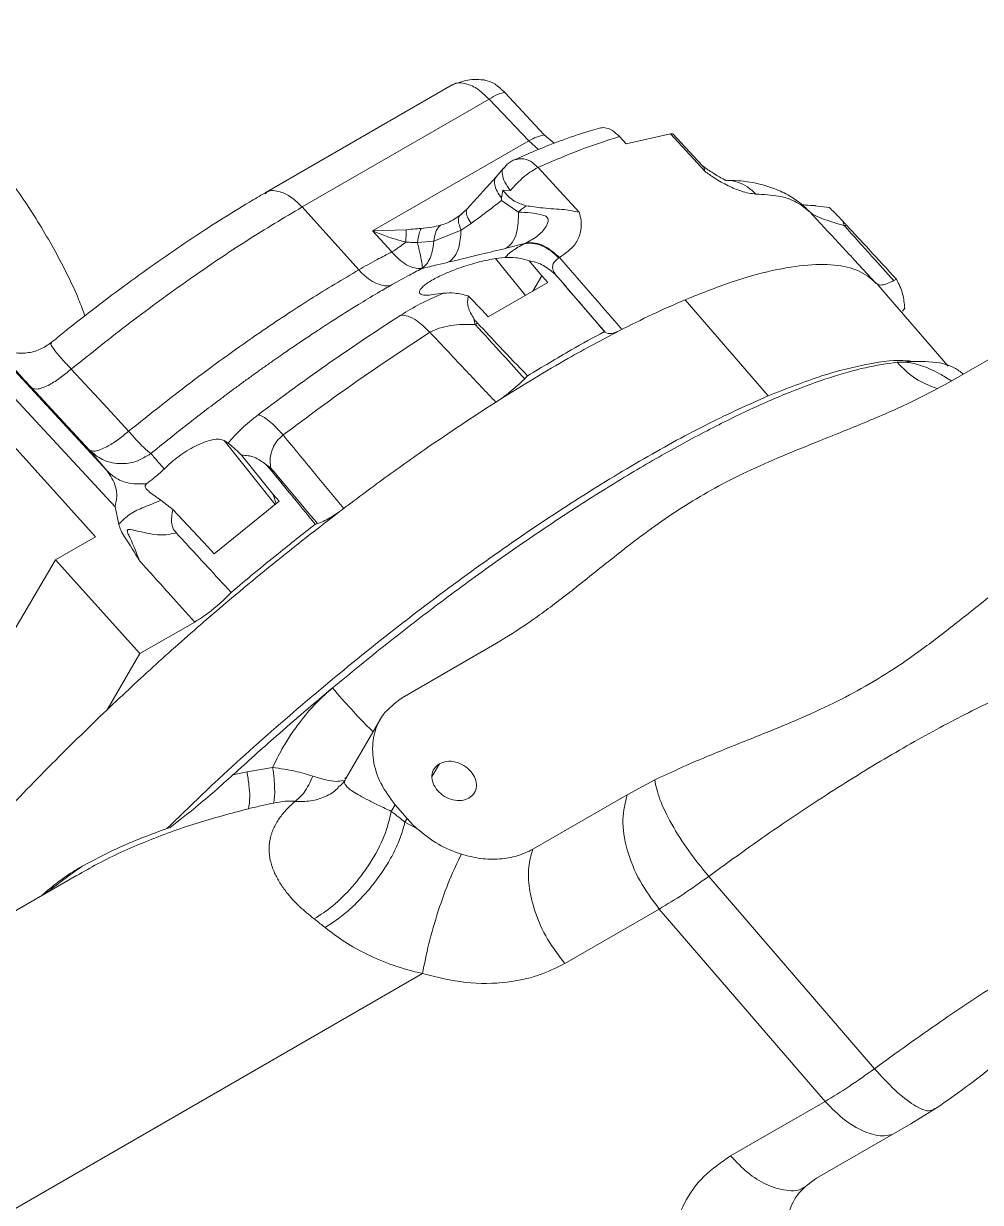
# Model space of a CAD drawing. Header units: millimetres. Extents: x 169 to 14583, y -399 to 10804.
# Drawn here: x 3907.4 to 4009.4, y 9271.6 to 9397.4 of the extents above; entities that cross this region are included whole.
import ezdxf

# ---------------------------------------------------------------- set-up
doc = ezdxf.new("R2010")
doc.units = ezdxf.units.MM
doc.header["$LTSCALE"] = 35

msp = doc.modelspace()

# ---------------------------------------------------------------- linework, layer by layer
at = {"color": 7, "linetype": 'Continuous', "lineweight": 18}
for p, q in [((3953.1, 9390.81), (3933.18, 9379.31)), ((3937.101, 9377.795), (3957.021, 9389.295)), ((3957.021, 9389.295), (3961.256, 9384.854)), ((3962.907, 9385.473), (3958.697, 9390.019)), ((3963.981, 9384.588), (3962.907, 9385.473)), ((3970.921, 9385.3), (3971.632, 9384.513)), ((3971.632, 9384.513), (3976.362, 9385.585)), ((3979.742, 9382.209), (3976.621, 9385.61)), ((3961.256, 9384.854), (3944.606, 9375.243)), ((3962.297, 9383.928), (3961.256, 9384.854)), ((3958.607, 9381.981), (3957.778, 9381.007)), ((3957.788, 9381.02), (3954.699, 9377.603)), ((3958.368, 9378.725), (3958.492, 9379.601)), ((3958.492, 9379.601), (3959.312, 9379.55)), ((3937.101, 9377.795), (3943.136, 9371.089)), ((3954.707, 9377.611), (3953.909, 9376.885)), ((3958.347, 9378.473), (3960.167, 9377.26)), ((3991.802, 9377.913), (3993.271, 9377.744)), ((3888.477, 9376.808), (3917.171, 9345.815)), ((3890.648, 9377.37), (3916.283, 9349.681)), ((3953.927, 9376.904), (3953.19, 9376.418)), ((3948.214, 9375.37), (3944.606, 9375.243)), ((3944.606, 9375.243), (3946.669, 9373.004)), ((3951.124, 9374.136), (3954.043, 9375.33)), ((3954.043, 9375.33), (3955.109, 9376.028)), ((3949.394, 9373.998), (3951.124, 9374.136)), ((3958.858, 9373.386), (3960.803, 9373.89)), ((3958.752, 9372.415), (3957.723, 9372.287)), ((3957.723, 9372.287), (3960.911, 9368.36)), ((3962.655, 9370.452), (3961.29, 9372.056)), ((3998.302, 9369.621), (3995.953, 9372.157)), ((3962.655, 9370.452), (3961.696, 9368.813)), ((3963.297, 9369.738), (3962.655, 9370.452)), ((3956.933, 9366.064), (3963.297, 9369.738)), ((3969.392, 9364.454), (3964.942, 9369.621)), ((4005.945, 9360.807), (3998.449, 9369.509)), ((3951.075, 9368.449), (3952.149, 9368.604)), ((3954.817, 9368.319), (3956.291, 9366.778)), ((3977.923, 9367.898), (3986.758, 9357.642)), ((3956.291, 9366.778), (3956.933, 9366.064)), ((3969.408, 9364.435), (3969.535, 9364.364)), ((4015.662, 9364.649), (4006.041, 9359.095)), ((3910.415, 9363.275), (3910.379, 9363.265)), ((3928.8, 9352.879), (3929.211, 9352.606)), ((3928.8, 9352.879), (3934.242, 9346.083)), ((3916.283, 9349.681), (3914.41, 9351.892)), ((3934.029, 9347.143), (3930.652, 9351.325)), ((3920.852, 9347.385), (3922.038, 9346.53)), ((3922.038, 9346.53), (3923.328, 9345.527)), ((3927.711, 9340.788), (3934.657, 9346.42)), ((3934.657, 9346.42), (3934.029, 9347.143)), ((3934.029, 9347.143), (3934.318, 9346.145)), ((3917.171, 9345.815), (3917.568, 9343.96)), ((3923.328, 9345.527), (3927.082, 9341.511)), ((3915.072, 9342.608), (3910.829, 9340.159)), ((3927.082, 9341.511), (3927.711, 9340.788)), ((3910.829, 9340.159), (3905.89, 9331.724)), ((3910.829, 9340.159), (3919.82, 9330.168)), ((3925.651, 9333.534), (3919.82, 9330.168)), ((3957.4, 9331.015), (3947.779, 9325.461)), ((3919.82, 9330.168), (3916.315, 9324.183)), ((3945.488, 9323.235), (3941.753, 9316.856)), ((3929.733, 9317.235), (3931.23, 9317.542)), ((3933.957, 9318.022), (3931.23, 9317.542)), ((3951.73, 9318.418), (3950.952, 9317.091)), ((3940.953, 9315.903), (3941.073, 9316.048)), ((3941.807, 9316.953), (3941.64, 9316.799)), ((3941.777, 9316.842), (3941.667, 9316.64)), ((3974.678, 9316.694), (3971.762, 9315.118)), ((3971.762, 9315.118), (3961.695, 9309.307)), ((3947.019, 9314.053), (3946.604, 9313.343)), ((3948.281, 9312.588), (3947.019, 9314.053)), ((3948.052, 9312.196), (3948.281, 9312.588)), ((3948.052, 9312.196), (3949.327, 9311.518)), ((3913.062, 9306.517), (3844.532, 9266.956)), ((3998.104, 9285.893), (3980.433, 9306.406)), ((3909.71, 9304.684), (3909.357, 9304.378)), ((3965.104, 9297.115), (3975.17, 9302.927)), ((3992.841, 9282.413), (3975.17, 9302.927)), ((3949.939, 9296.04), (3869.112, 9249.379)), ((3992.841, 9282.413), (3982.774, 9276.602)), ((4004.783, 9281.745), (4001.991, 9280.025)), ((3991.924, 9274.214), (4001.991, 9280.025))]:
    msp.add_line(p, q, dxfattribs=at)
at = {"color": 7, "linetype": 'Continuous', "lineweight": 18, "flags": 128}
for points in [[(3976.362, 9385.585), (3978.409, 9383.354), (3980.017, 9381.601)], [(3966.624, 9377.244), (3964.174, 9379.913), (3962.249, 9382.01)], [(3915.072, 9342.608), (3898.637, 9360.87), (3885.723, 9375.218)], [(3912.5, 9360.507), (3915.92, 9356.793), (3918.607, 9353.876)], [(3908.286, 9358.51), (3911.715, 9354.804), (3914.41, 9351.892)]]:
    msp.add_lwpolyline(points, dxfattribs=at)
at = {"color": 7, "linetype": 'Continuous', "lineweight": 18}
for points, knots in [([(3884.703, 9397.356), (3886.036, 9396.883), (3888.711, 9395.936), (3892.817, 9393.546), (3896.871, 9390.543), (3900.783, 9386.899), (3904.466, 9382.722), (3907.848, 9378.09), (3910.815, 9373.129), (3912.868, 9369.109), (3913.731, 9366.773), (3913.948, 9366.187)], [0, 0, 0, 0, 0.1196345, 0.2399903, 0.3603314, 0.4799834, 0.5996134, 0.7199751, 0.8403146, 0.9599673, 1, 1, 1, 1]), ([(3956.534, 9391.34), (3956.013, 9391.381), (3954.859, 9391.472), (3953.764, 9391.064), (3953.162, 9390.84)], [0, 0, 0, 0, 0.45089736, 1, 1, 1, 1]), ([(3957.021, 9389.295), (3956.587, 9389.713), (3955.719, 9390.551), (3954.369, 9391.04), (3953.449, 9391.097), (3953.149, 9390.808), (3953.12, 9390.78)], [0, 0, 0, 0, 0.3217422, 0.6434844, 0.9652266, 1, 1, 1, 1]), ([(3956.547, 9391.338), (3956.908, 9391.235), (3957.631, 9391.03), (3958.342, 9390.356), (3958.697, 9390.019)], [0, 0, 0, 0, 0.4996128, 1, 1, 1, 1]), ([(3968.783, 9386.216), (3968.458, 9386.123), (3967.231, 9385.772), (3964.991, 9385.005), (3962.255, 9383.942), (3960.419, 9383.131), (3959.626, 9382.78)], [0, 0, 0, 0, 0.1163761, 0.4379635, 0.7573444, 1, 1, 1, 1]), ([(3962.907, 9385.473), (3962.651, 9385.418), (3962.192, 9385.319), (3961.542, 9384.997), (3961.256, 9384.854)], [0, 0, 0, 0, 0.55943056, 1, 1, 1, 1]), ([(3970.921, 9385.3), (3970.675, 9385.533), (3970.167, 9386.015), (3969.383, 9386.316), (3968.972, 9386.234), (3968.787, 9386.197)], [0, 0, 0, 0, 0.3405548, 0.7040308, 1, 1, 1, 1]), ([(3976.362, 9385.585), (3976.516, 9385.604), (3976.677, 9385.624), (3976.691, 9385.516), (3976.691, 9385.511)], [0, 0, 0, 0, 0.9520017, 1, 1, 1, 1]), ([(3959.949, 9382.885), (3959.91, 9382.876), (3959.548, 9382.795), (3959.045, 9382.482), (3958.733, 9382.077), (3958.623, 9381.934)], [0, 0, 0, 0, 0.071971, 0.6724634, 1, 1, 1, 1]), ([(3959.956, 9382.852), (3959.857, 9382.859), (3959.758, 9382.865), (3959.687, 9382.807), (3959.686, 9382.807)], [0, 0, 0, 0, 0.9917765, 1, 1, 1, 1]), ([(3962.249, 9382.01), (3961.983, 9382.252), (3961.45, 9382.736), (3960.604, 9383.018), (3960.143, 9382.9), (3959.956, 9382.852)], [0, 0, 0, 0, 0.373065, 0.7461299, 1, 1, 1, 1]), ([(3958.61, 9381.945), (3958.591, 9381.932), (3958.41, 9381.8), (3958.405, 9381.27), (3958.636, 9380.441), (3959.087, 9379.847), (3959.312, 9379.55)], [0, 0, 0, 0, 0.0367237, 0.3578158, 0.6789079, 1, 1, 1, 1]), ([(3962.249, 9382.01), (3962.032, 9381.896), (3961.58, 9381.659), (3960.766, 9381.045), (3959.949, 9380.303), (3959.522, 9379.797), (3959.312, 9379.55)], [0, 0, 0, 0, 0.2335636, 0.4880774, 0.7491222, 1, 1, 1, 1]), ([(3980.017, 9381.601), (3979.974, 9381.824), (3979.926, 9382.078), (3979.715, 9382.219), (3979.69, 9382.236)], [0, 0, 0, 0, 0.8773181, 1, 1, 1, 1]), ([(3982.205, 9380.659), (3982.188, 9380.672), (3982.153, 9380.698), (3981.675, 9380.954), (3981.101, 9381.287), (3980.591, 9381.608), (3980.228, 9381.861), (3979.98, 9382.036), (3979.8, 9382.175), (3979.701, 9382.251)], [0, 0, 0, 0, 0.2611154, 0.5151785, 0.7067892, 0.8278005, 0.892095, 0.9405789, 1, 1, 1, 1]), ([(3980.017, 9381.601), (3980.353, 9381.363), (3981.214, 9380.752), (3982.56, 9380.015), (3984.19, 9379.328), (3984.976, 9379.233), (3985.457, 9379.174)], [0, 0, 0, 0, 0.1485463, 0.3807968, 0.6208533, 1, 1, 1, 1]), ([(3957.818, 9380.985), (3957.779, 9380.958), (3957.566, 9380.803), (3957.586, 9380.246), (3957.828, 9379.478), (3958.188, 9378.976), (3958.368, 9378.725)], [0, 0, 0, 0, 0.07863563, 0.43632184, 0.71816089, 1, 1, 1, 1]), ([(3991.251, 9377.231), (3990.937, 9377.539), (3990.205, 9378.254), (3988.861, 9379.137), (3987.262, 9379.866), (3985.501, 9380.36), (3983.779, 9380.61), (3982.617, 9380.635), (3982.12, 9380.645)], [0, 0, 0, 0, 0.12872198, 0.29884631, 0.47246153, 0.65527415, 0.85238865, 1, 1, 1, 1]), ([(3985.457, 9379.174), (3985.169, 9379.445), (3984.594, 9379.988), (3983.533, 9380.457), (3982.72, 9380.673), (3982.284, 9380.631), (3982.226, 9380.625)], [0, 0, 0, 0, 0.3171771, 0.6343541, 0.9515312, 1, 1, 1, 1]), ([(3933.118, 9379.276), (3932.576, 9378.96), (3930.996, 9378.038), (3928.315, 9376.383), (3925.07, 9374.27), (3921.781, 9372.016), (3918.466, 9369.635), (3915.141, 9367.137), (3912.435, 9365.026), (3910.849, 9363.737), (3910.362, 9363.341)], [0, 0, 0, 0, 0.0754236, 0.2199895, 0.3640432, 0.5076431, 0.6509024, 0.7939102, 0.9367384, 1, 1, 1, 1]), ([(3933.166, 9379.202), (3933.245, 9379.278), (3933.628, 9379.646), (3934.659, 9379.503), (3935.963, 9378.911), (3936.722, 9378.167), (3937.101, 9377.795)], [0, 0, 0, 0, 0.091745, 0.4443174, 0.7221587, 1, 1, 1, 1]), ([(3960.978, 9377.934), (3960.558, 9378.06), (3959.884, 9378.262), (3959.071, 9378.908), (3958.686, 9379.369), (3958.492, 9379.601)], [0, 0, 0, 0, 0.45164815, 0.72330507, 1, 1, 1, 1]), ([(3955.109, 9376.028), (3954.961, 9376.275), (3954.657, 9376.78), (3954.575, 9377.305), (3954.62, 9377.578), (3954.718, 9377.622), (3954.719, 9377.623)], [0, 0, 0, 0, 0.347125, 0.7124432, 0.997653, 1, 1, 1, 1]), ([(3955.109, 9376.028), (3955.731, 9376.489), (3956.842, 9377.314), (3957.887, 9378.118), (3958.347, 9378.473)], [0, 0, 0, 0, 0.5593554, 1, 1, 1, 1]), ([(3958.368, 9378.725), (3958.364, 9378.678), (3958.357, 9378.593), (3958.35, 9378.51), (3958.347, 9378.473)], [0, 0, 0, 0, 0.5604656, 1, 1, 1, 1]), ([(3960.167, 9377.26), (3960.31, 9377.389), (3960.566, 9377.621), (3960.852, 9377.838), (3960.978, 9377.934)], [0, 0, 0, 0, 0.5598815, 1, 1, 1, 1]), ([(3966.624, 9377.244), (3966.106, 9377.35), (3965.243, 9377.526), (3963.901, 9377.596), (3962.494, 9377.692), (3961.554, 9377.842), (3960.978, 9377.934)], [0, 0, 0, 0, 0.28054119, 0.46723285, 0.67399103, 1, 1, 1, 1]), ([(3991.806, 9377.949), (3991.749, 9377.95), (3991.179, 9377.96), (3990.695, 9378.015), (3990.352, 9378.04), (3990.348, 9378.014), (3990.346, 9378.005)], [0, 0, 0, 0, 0.05775826, 0.58609191, 0.84399087, 1, 1, 1, 1]), ([(3994.71, 9376.301), (3994.401, 9376.627), (3993.805, 9377.258), (3993.445, 9377.586), (3993.271, 9377.744)], [0, 0, 0, 0, 0.5178649, 1, 1, 1, 1]), ([(3951.847, 9375.84), (3952.175, 9375.954), (3952.96, 9376.226), (3953.69, 9376.729), (3954.115, 9377.022)], [0, 0, 0, 0, 0.4186111, 1, 1, 1, 1]), ([(3954.043, 9375.33), (3953.953, 9375.563), (3953.771, 9376.04), (3953.757, 9376.543), (3953.824, 9376.819), (3953.914, 9376.879), (3953.926, 9376.886)], [0, 0, 0, 0, 0.3370729, 0.6873713, 0.9612939, 1, 1, 1, 1]), ([(3958.858, 9373.386), (3959.083, 9373.574), (3959.547, 9373.962), (3960.121, 9375.226), (3960.149, 9376.488), (3960.167, 9377.26)], [0, 0, 0, 0, 0.26723391, 0.55164835, 1, 1, 1, 1]), ([(3960.167, 9377.26), (3961.024, 9377.212), (3961.96, 9377.16), (3962.987, 9376.865), (3963.139, 9376.762), (3963.256, 9376.641), (3963.334, 9376.476), (3963.323, 9376.201), (3963.075, 9375.57), (3962.329, 9374.705), (3961.411, 9374.207), (3960.947, 9373.954)], [0, 0, 0, 0, 0.36622023, 0.39973516, 0.42715302, 0.44377106, 0.47462401, 0.51075939, 0.57156564, 0.7830781, 1, 1, 1, 1]), ([(3964.536, 9372.408), (3965.158, 9372.839), (3966.169, 9373.54), (3966.8, 9374.972), (3966.92, 9376.151), (3966.706, 9376.941), (3966.624, 9377.244)], [0, 0, 0, 0, 0.3816169, 0.6201522, 0.8545598, 1, 1, 1, 1]), ([(3995.956, 9372.153), (3995.44, 9372.711), (3993.881, 9374.394), (3992.323, 9376.075), (3991.281, 9377.199)], [0, 0, 0, 0, 0.3316416, 1, 1, 1, 1]), ([(3991.281, 9377.199), (3991.425, 9377.097), (3991.724, 9376.883), (3992.995, 9376.371), (3994.157, 9376.018), (3994.894, 9375.795)], [0, 0, 0, 0, 0.2522202, 0.52580373, 1, 1, 1, 1]), ([(3994.71, 9376.301), (3994.746, 9376.21), (3994.811, 9376.047), (3994.868, 9375.872), (3994.894, 9375.795)], [0, 0, 0, 0, 0.56, 1, 1, 1, 1]), ([(3995.118, 9375.862), (3995.04, 9375.947), (3994.902, 9376.096), (3994.768, 9376.239), (3994.71, 9376.301)], [0, 0, 0, 0, 0.5644904, 1, 1, 1, 1]), ([(3944.606, 9375.243), (3945.258, 9374.986), (3946.42, 9374.527), (3947.621, 9374.192), (3948.148, 9374.046)], [0, 0, 0, 0, 0.5609213, 1, 1, 1, 1]), ([(3948.148, 9374.046), (3948.161, 9374.332), (3948.185, 9374.844), (3948.205, 9375.209), (3948.214, 9375.37)], [0, 0, 0, 0, 0.56000005, 1, 1, 1, 1]), ([(3949.779, 9375.507), (3949.633, 9375.494), (3949.445, 9375.477), (3949.244, 9375.461), (3949.183, 9375.456), (3948.848, 9375.429), (3948.527, 9375.399), (3948.214, 9375.37)], [0, 0, 0, 0, 0.2808088, 0.3595882, 0.3832513, 0.3963607, 1, 1, 1, 1]), ([(3949.394, 9373.998), (3949.448, 9374.343), (3949.545, 9374.958), (3949.708, 9375.339), (3949.779, 9375.507)], [0, 0, 0, 0, 0.56, 1, 1, 1, 1]), ([(3951.847, 9375.84), (3951.542, 9375.769), (3950.887, 9375.617), (3950.165, 9375.545), (3949.779, 9375.507)], [0, 0, 0, 0, 0.4655732, 1, 1, 1, 1]), ([(3951.124, 9374.136), (3951.189, 9374.55), (3951.306, 9375.288), (3951.682, 9375.671), (3951.847, 9375.84)], [0, 0, 0, 0, 0.56, 1, 1, 1, 1]), ([(3952.756, 9371.929), (3952.965, 9372.108), (3953.39, 9372.471), (3953.919, 9373.582), (3953.996, 9374.671), (3954.043, 9375.33)], [0, 0, 0, 0, 0.27694263, 0.56235454, 1, 1, 1, 1]), ([(3994.894, 9375.795), (3994.936, 9375.807), (3995.011, 9375.831), (3995.085, 9375.853), (3995.118, 9375.862)], [0, 0, 0, 0, 0.5596342, 1, 1, 1, 1]), ([(3994.894, 9375.795), (3995.876, 9374.703), (3997.63, 9372.755), (3999.384, 9370.805), (4000.156, 9369.948)], [0, 0, 0, 0, 0.56, 1, 1, 1, 1]), ([(4000.444, 9370.093), (3999.463, 9371.156), (3997.687, 9373.08), (3995.912, 9375.003), (3995.118, 9375.862)], [0, 0, 0, 0, 0.5526918, 1, 1, 1, 1]), ([(3946.669, 9373.004), (3946.937, 9373.173), (3947.417, 9373.475), (3947.925, 9373.871), (3948.148, 9374.046)], [0, 0, 0, 0, 0.559802, 1, 1, 1, 1]), ([(3948.148, 9374.046), (3948.382, 9374.034), (3948.804, 9374.014), (3949.213, 9374.003), (3949.394, 9373.998)], [0, 0, 0, 0, 0.5561849, 1, 1, 1, 1]), ([(3949.869, 9371.231), (3949.883, 9371.326), (3949.914, 9371.531), (3949.813, 9372.186), (3949.623, 9373.038), (3949.461, 9373.72), (3949.394, 9373.998)], [0, 0, 0, 0, 0.2311794, 0.5007909, 0.7959766, 1, 1, 1, 1]), ([(3949.869, 9371.231), (3950.03, 9371.363), (3950.37, 9371.641), (3950.736, 9372.289), (3951.022, 9373.118), (3951.087, 9373.77), (3951.124, 9374.136)], [0, 0, 0, 0, 0.2374371, 0.5000189, 0.7191143, 1, 1, 1, 1]), ([(3960.803, 9373.89), (3960.328, 9373.623), (3959.352, 9373.074), (3958.955, 9372.639), (3958.752, 9372.415)], [0, 0, 0, 0, 0.4863036, 1, 1, 1, 1]), ([(3960.947, 9373.954), (3960.92, 9373.942), (3960.872, 9373.92), (3960.824, 9373.899), (3960.803, 9373.89)], [0, 0, 0, 0, 0.5615642, 1, 1, 1, 1]), ([(3960.803, 9373.89), (3961.096, 9373.917), (3961.69, 9373.972), (3962.655, 9373.689), (3963.608, 9373.164), (3964.172, 9372.62), (3964.45, 9372.353)], [0, 0, 0, 0, 0.2461679, 0.5000002, 0.7538324, 1, 1, 1, 1]), ([(3960.947, 9373.954), (3961.268, 9373.973), (3961.921, 9374.01), (3963.193, 9373.583), (3964.03, 9372.851), (3964.536, 9372.408)], [0, 0, 0, 0, 0.2770144, 0.5623046, 1, 1, 1, 1]), ([(3943.136, 9371.089), (3943.785, 9371.457), (3944.946, 9372.115), (3946.142, 9372.732), (3946.669, 9373.004)], [0, 0, 0, 0, 0.5594988, 1, 1, 1, 1]), ([(3946.669, 9373.004), (3946.917, 9372.731), (3947.418, 9372.18), (3948.245, 9371.601), (3949.09, 9371.228), (3949.606, 9371.23), (3949.869, 9371.231)], [0, 0, 0, 0, 0.2399454, 0.4844879, 0.7369145, 1, 1, 1, 1]), ([(3952.756, 9371.929), (3953.894, 9372.202), (3955.927, 9372.69), (3957.962, 9373.174), (3958.858, 9373.386)], [0, 0, 0, 0, 0.5599549, 1, 1, 1, 1]), ([(3957.723, 9372.287), (3957.176, 9372.193), (3956.142, 9372.015), (3954.417, 9371.493), (3953.157, 9371.026), (3952.318, 9370.676), (3951.569, 9370.327), (3950.923, 9369.983), (3950.388, 9369.645), (3949.972, 9369.321), (3949.691, 9369.025), (3949.519, 9368.665), (3949.735, 9368.457), (3950.306, 9368.364), (3950.77, 9368.415), (3951.075, 9368.449)], [0, 0, 0, 0, 0.1497537, 0.2829036, 0.3415206, 0.3968579, 0.4493931, 0.4996907, 0.5499795, 0.6025116, 0.6578519, 0.7164778, 0.8496276, 0.9009409, 1, 1, 1, 1]), ([(3949.869, 9371.231), (3950.407, 9371.361), (3951.37, 9371.595), (3952.333, 9371.827), (3952.756, 9371.929)], [0, 0, 0, 0, 0.5599719, 1, 1, 1, 1]), ([(3958.752, 9372.415), (3959.121, 9372.425), (3959.93, 9372.445), (3960.812, 9372.193), (3961.29, 9372.056)], [0, 0, 0, 0, 0.4566482, 1, 1, 1, 1]), ([(3961.29, 9372.056), (3961.53, 9372.012), (3961.989, 9371.929), (3962.918, 9371.558), (3963.499, 9371.095), (3963.898, 9370.777)], [0, 0, 0, 0, 0.2557728, 0.4894538, 1, 1, 1, 1]), ([(3964.334, 9370.316), (3964.172, 9370.51), (3963.857, 9370.885), (3963.755, 9371.452), (3963.929, 9371.957), (3964.28, 9372.224), (3964.45, 9372.353)], [0, 0, 0, 0, 0.3065938, 0.5934976, 0.8027956, 1, 1, 1, 1]), ([(3964.45, 9372.353), (3964.466, 9372.363), (3964.495, 9372.381), (3964.524, 9372.4), (3964.536, 9372.408)], [0, 0, 0, 0, 0.5606667, 1, 1, 1, 1]), ([(3964.536, 9372.408), (3965.787, 9370.966), (3968.007, 9368.409), (3970.223, 9365.849), (3971.189, 9364.732)], [0, 0, 0, 0, 0.56368454, 1, 1, 1, 1]), ([(3977.923, 9367.898), (3979.597, 9368.565), (3982.942, 9369.899), (3987.303, 9371.107), (3991.116, 9371.719), (3994.271, 9371.655), (3996.809, 9370.988), (3997.901, 9370.003), (3998.447, 9369.511)], [0, 0, 0, 0, 0.1667363, 0.3332529, 0.4999998, 0.6667322, 0.8332431, 1, 1, 1, 1]), ([(3918.607, 9353.876), (3920.95, 9355.744), (3925.635, 9359.481), (3932.147, 9364.142), (3938.019, 9368.048), (3941.43, 9370.075), (3943.136, 9371.089)], [0, 0, 0, 0, 0.2799558, 0.5599117, 0.7799558, 1, 1, 1, 1]), ([(3946.471, 9369.391), (3947.096, 9369.745), (3948.21, 9370.377), (3949.362, 9370.97), (3949.869, 9371.231)], [0, 0, 0, 0, 0.5599564, 1, 1, 1, 1]), ([(3963.898, 9370.777), (3963.98, 9370.699), (3964.129, 9370.558), (3964.262, 9370.408), (3964.321, 9370.341)], [0, 0, 0, 0, 0.5554376, 1, 1, 1, 1]), ([(3969.329, 9364.515), (3968.404, 9365.593), (3966.737, 9367.536), (3965.065, 9369.477), (3964.321, 9370.341)], [0, 0, 0, 0, 0.5549095, 1, 1, 1, 1]), ([(4000.156, 9369.948), (4000.21, 9369.976), (4000.308, 9370.026), (4000.402, 9370.073), (4000.444, 9370.093)], [0, 0, 0, 0, 0.5599958, 1, 1, 1, 1]), ([(4000.444, 9370.093), (4000.7, 9369.585), (4001.158, 9368.678), (4001.285, 9367.504), (4001.342, 9366.988)], [0, 0, 0, 0, 0.5599733, 1, 1, 1, 1]), ([(3920.979, 9351.502), (3922.193, 9352.481), (3924.621, 9354.44), (3927.381, 9356.555), (3929.235, 9357.943), (3930.19, 9358.65), (3931.143, 9359.347), (3932.095, 9360.036), (3933.044, 9360.715), (3933.953, 9361.357), (3934.995, 9362.084), (3936.115, 9362.855), (3937.423, 9363.739), (3938.821, 9364.667), (3940.747, 9365.918), (3942.88, 9367.257), (3944.911, 9368.484), (3946.023, 9369.131), (3946.471, 9369.391)], [0, 0, 0, 0, 0.1399976, 0.2799862, 0.316656, 0.3533249, 0.3899929, 0.4266598, 0.4633256, 0.4999903, 0.532293, 0.5847303, 0.6308756, 0.6859705, 0.7500154, 0.8604411, 0.9437718, 1, 1, 1, 1]), ([(3998.447, 9369.511), (3998.582, 9369.485), (3998.833, 9369.436), (3999.434, 9369.599), (3999.915, 9369.831), (4000.156, 9369.948)], [0, 0, 0, 0, 0.3644277, 0.6822457, 1, 1, 1, 1]), ([(3952.149, 9368.604), (3951.311, 9368.231), (3949.681, 9367.507), (3948.286, 9366.668), (3947.608, 9366.261)], [0, 0, 0, 0, 0.5141598, 1, 1, 1, 1]), ([(3952.149, 9368.604), (3952.554, 9368.625), (3953.4, 9368.668), (3954.332, 9368.439), (3954.817, 9368.319)], [0, 0, 0, 0, 0.4784896, 1, 1, 1, 1]), ([(3955.406, 9365.875), (3955.163, 9366.286), (3954.81, 9366.883), (3954.712, 9367.732), (3954.781, 9368.118), (3954.817, 9368.319)], [0, 0, 0, 0, 0.5140245, 0.7460516, 1, 1, 1, 1]), ([(3947.608, 9366.261), (3947.863, 9366.242), (3948.378, 9366.204), (3949.465, 9365.662), (3950.25, 9364.893), (3950.723, 9364.429)], [0, 0, 0, 0, 0.2798144, 0.5658793, 1, 1, 1, 1]), ([(4001.342, 9366.988), (4001.296, 9366.934), (4001.216, 9366.839), (4001.132, 9366.742), (4001.095, 9366.699)], [0, 0, 0, 0, 0.55999576, 1, 1, 1, 1]), ([(3950.723, 9364.429), (3951.047, 9364.588), (3951.718, 9364.917), (3952.966, 9365.171), (3954.271, 9365.29), (3955.124, 9365.265), (3955.563, 9365.252)], [0, 0, 0, 0, 0.2242673, 0.4647417, 0.7244412, 1, 1, 1, 1]), ([(3955.786, 9365.414), (3955.709, 9365.498), (3955.574, 9365.647), (3955.457, 9365.805), (3955.406, 9365.875)], [0, 0, 0, 0, 0.5644904, 1, 1, 1, 1]), ([(3955.406, 9365.875), (3955.433, 9365.759), (3955.481, 9365.551), (3955.538, 9365.344), (3955.563, 9365.252)], [0, 0, 0, 0, 0.56, 1, 1, 1, 1]), ([(3955.563, 9365.252), (3955.604, 9365.282), (3955.678, 9365.336), (3955.753, 9365.39), (3955.786, 9365.414)], [0, 0, 0, 0, 0.5596346, 1, 1, 1, 1]), ([(3955.563, 9365.252), (3956.545, 9364.175), (3958.298, 9362.25), (3960.052, 9360.326), (3960.823, 9359.479)], [0, 0, 0, 0, 0.56, 1, 1, 1, 1]), ([(3961.123, 9359.777), (3960.139, 9360.815), (3958.357, 9362.692), (3956.58, 9364.573), (3955.786, 9365.414)], [0, 0, 0, 0, 0.5526918, 1, 1, 1, 1]), ([(3950.723, 9364.429), (3952.033, 9363.037), (3954.373, 9360.55), (3956.716, 9358.065), (3957.748, 9356.972)], [0, 0, 0, 0, 0.5599987, 1, 1, 1, 1]), ([(3958.179, 9357.259), (3960.629, 9358.774), (3965.006, 9361.481), (3969.046, 9363.618), (3970.824, 9364.558)], [0, 0, 0, 0, 0.5598669, 1, 1, 1, 1]), ([(3961.123, 9359.777), (3962.692, 9360.724), (3965.493, 9362.416), (3968.157, 9363.873), (3969.329, 9364.515)], [0, 0, 0, 0, 0.5599733, 1, 1, 1, 1]), ([(3969.329, 9364.515), (3969.346, 9364.501), (3969.368, 9364.482), (3969.386, 9364.46), (3969.392, 9364.454)], [0, 0, 0, 0, 0.7210047, 1, 1, 1, 1]), ([(3969.659, 9364.295), (3969.785, 9364.287), (3970.077, 9364.27), (3970.554, 9364.454), (3970.824, 9364.558)], [0, 0, 0, 0, 0.4332821, 1, 1, 1, 1]), ([(3903.757, 9363.515), (3903.783, 9363.482), (3903.891, 9363.34), (3904.678, 9362.453), (3906.151, 9360.825), (3907.571, 9359.284), (3908.286, 9358.51)], [0, 0, 0, 0, 0.083775, 0.3539339, 0.6750388, 1, 1, 1, 1]), ([(3910.359, 9363.337), (3909.98, 9363.073), (3909.192, 9362.527), (3907.75, 9362.167), (3906.218, 9362.198), (3905.285, 9362.599), (3904.822, 9362.798)], [0, 0, 0, 0, 0.2340014, 0.485483, 0.7447034, 1, 1, 1, 1]), ([(3910.379, 9363.265), (3910.354, 9363.263), (3910.221, 9363.249), (3910.531, 9362.739), (3911.273, 9361.797), (3912.09, 9360.939), (3912.5, 9360.507)], [0, 0, 0, 0, 0.0740827, 0.3846786, 0.6908217, 1, 1, 1, 1]), ([(4002.404, 9361.269), (4002.134, 9361.321), (4000.813, 9361.575), (3997.521, 9361.127), (3992.634, 9359.965), (3988.718, 9358.417), (3986.758, 9357.642)], [0, 0, 0, 0, 0.078815, 0.386061, 0.69274, 1, 1, 1, 1]), ([(4007.576, 9359.981), (4007.269, 9360.22), (4006.351, 9360.933), (4004.041, 9361.42), (4001.687, 9361.299), (4000.51, 9361.239)], [0, 0, 0, 0, 0.2004742, 0.6002371, 1, 1, 1, 1]), ([(4006.303, 9359.246), (4005.879, 9359.512), (4004.771, 9360.206), (4003.191, 9360.894), (4001.677, 9361.278), (4000.872, 9361.251), (4000.51, 9361.239)], [0, 0, 0, 0, 0.1969573, 0.5150247, 0.7824334, 1, 1, 1, 1]), ([(4000.51, 9361.239), (4001.14, 9360.599), (4002.389, 9359.33), (4003.994, 9358.736), (4004.79, 9358.441)], [0, 0, 0, 0, 0.5038108, 1, 1, 1, 1]), ([(3908.286, 9358.51), (3908.478, 9358.43), (3908.874, 9358.266), (3910.053, 9358.745), (3911.324, 9359.537), (3912.118, 9360.192), (3912.5, 9360.507)], [0, 0, 0, 0, 0.2752598, 0.5663771, 0.7911065, 1, 1, 1, 1]), ([(4006.041, 9359.095), (4004.744, 9358.394), (4001.969, 9356.893), (3997.324, 9354.891), (3992.508, 9352.958), (3988, 9351.14), (3984.118, 9349.4), (3980.701, 9347.639), (3977.603, 9345.781), (3974.622, 9343.746), (3971.508, 9341.392), (3968.132, 9338.694), (3964.537, 9335.837), (3960.984, 9333.21), (3958.533, 9331.709), (3957.4, 9331.015)], [0, 0, 0, 0, 0.0779882, 0.166883, 0.2624896, 0.3459943, 0.4179748, 0.48409, 0.5484442, 0.6107069, 0.6785724, 0.7605013, 0.8464207, 0.9289943, 1, 1, 1, 1]), ([(3958.179, 9357.259), (3958.51, 9357.498), (3959.13, 9357.945), (3960.041, 9358.716), (3960.563, 9359.225), (3960.823, 9359.479)], [0, 0, 0, 0, 0.36442766, 0.68224566, 1, 1, 1, 1]), ([(3960.823, 9359.479), (3960.879, 9359.535), (3960.977, 9359.634), (3961.079, 9359.734), (3961.123, 9359.777)], [0, 0, 0, 0, 0.5599958, 1, 1, 1, 1]), ([(3986.758, 9357.642), (3984.677, 9356.709), (3980.518, 9354.847), (3973.565, 9351.045), (3966.237, 9346.584), (3958.601, 9341.463), (3950.804, 9335.791), (3942.969, 9329.66), (3935.253, 9323.174), (3928.413, 9317.076), (3924.374, 9313.145), (3922.679, 9311.495)], [0, 0, 0, 0, 0.1147356, 0.2292474, 0.3439769, 0.4587047, 0.5732207, 0.6879535, 0.8026813, 0.9171972, 1, 1, 1, 1]), ([(3941.095, 9345.314), (3942.716, 9346.531), (3945.956, 9348.964), (3951.703, 9353.043), (3955.722, 9355.659), (3958.179, 9357.259)], [0, 0, 0, 0, 0.2801882, 0.5600267, 1, 1, 1, 1]), ([(3929.211, 9352.606), (3929.654, 9353.117), (3930.523, 9354.12), (3931.808, 9355.15), (3932.438, 9355.654)], [0, 0, 0, 0, 0.5100523, 1, 1, 1, 1]), ([(3914.41, 9351.892), (3914.599, 9351.813), (3914.989, 9351.649), (3916.152, 9352.115), (3917.421, 9352.901), (3918.221, 9353.558), (3918.607, 9353.876)], [0, 0, 0, 0, 0.2720039, 0.5622364, 0.7883058, 1, 1, 1, 1]), ([(3922.41, 9349.851), (3922.642, 9350.082), (3923.103, 9350.541), (3923.945, 9351.21), (3924.836, 9351.814), (3925.772, 9352.333), (3926.701, 9352.74), (3927.575, 9352.991), (3928.339, 9353.077), (3928.645, 9352.946), (3928.8, 9352.879)], [0, 0, 0, 0, 0.1065186, 0.2124112, 0.3209105, 0.4324846, 0.5595617, 0.6927887, 0.844, 1, 1, 1, 1]), ([(3930.652, 9351.325), (3930.358, 9351.612), (3929.794, 9352.162), (3929.4, 9352.462), (3929.211, 9352.606)], [0, 0, 0, 0, 0.5220988, 1, 1, 1, 1]), ([(3933.739, 9349.994), (3933.706, 9350.327), (3933.643, 9350.972), (3933.882, 9351.942), (3934.345, 9352.81), (3934.831, 9353.263), (3935.066, 9353.483)], [0, 0, 0, 0, 0.3075183, 0.5944181, 0.8031261, 1, 1, 1, 1]), ([(3935.066, 9353.483), (3936.284, 9352.01), (3938.443, 9349.397), (3940.598, 9346.781), (3941.538, 9345.639)], [0, 0, 0, 0, 0.5636927, 1, 1, 1, 1]), ([(3914.41, 9351.892), (3914.861, 9351.508), (3915.762, 9350.742), (3917.043, 9350.45), (3918.237, 9350.408), (3919.473, 9350.563), (3920.456, 9351.176), (3920.979, 9351.502)], [0, 0, 0, 0, 0.2498844, 0.4997688, 0.5308932, 0.7501156, 1, 1, 1, 1]), ([(3920.979, 9351.502), (3921.241, 9351.2), (3921.718, 9350.651), (3922.195, 9350.1), (3922.41, 9349.851)], [0, 0, 0, 0, 0.548699, 1, 1, 1, 1]), ([(3930.652, 9351.325), (3930.891, 9351.317), (3931.35, 9351.301), (3932.266, 9351.05), (3932.822, 9350.636), (3933.205, 9350.352)], [0, 0, 0, 0, 0.2527534, 0.4866422, 1, 1, 1, 1]), ([(3933.205, 9350.352), (3933.287, 9350.276), (3933.435, 9350.139), (3933.565, 9349.986), (3933.622, 9349.918)], [0, 0, 0, 0, 0.5554029, 1, 1, 1, 1]), ([(3933.739, 9349.994), (3933.643, 9350.065), (3933.47, 9350.191), (3933.286, 9350.303), (3933.205, 9350.352)], [0, 0, 0, 0, 0.56, 1, 1, 1, 1]), ([(3933.622, 9349.918), (3933.645, 9349.932), (3933.685, 9349.958), (3933.723, 9349.983), (3933.739, 9349.994)], [0, 0, 0, 0, 0.56033503, 1, 1, 1, 1]), ([(3938.497, 9343.958), (3937.597, 9345.062), (3935.974, 9347.05), (3934.347, 9349.035), (3933.622, 9349.918)], [0, 0, 0, 0, 0.5549606, 1, 1, 1, 1]), ([(3938.73, 9344.033), (3937.799, 9345.146), (3936.136, 9347.133), (3934.472, 9349.12), (3933.739, 9349.994)], [0, 0, 0, 0, 0.56, 1, 1, 1, 1]), ([(3917.171, 9345.815), (3917.246, 9346.186), (3917.398, 9346.948), (3917.219, 9348.334), (3916.661, 9349.138), (3916.283, 9349.681)], [0, 0, 0, 0, 0.2354765, 0.4830968, 1, 1, 1, 1]), ([(3916.283, 9349.681), (3916.581, 9349.411), (3917.198, 9348.852), (3918.634, 9348.214), (3919.796, 9348.253), (3920.513, 9348.277)], [0, 0, 0, 0, 0.2643627, 0.5462238, 1, 1, 1, 1]), ([(3920.513, 9348.277), (3920.745, 9348.445), (3921.217, 9348.788), (3922.007, 9349.492), (3922.41, 9349.851)], [0, 0, 0, 0, 0.48967821, 1, 1, 1, 1]), ([(3920.513, 9348.277), (3920.46, 9348.211), (3920.354, 9348.081), (3920.391, 9347.793), (3920.664, 9347.551), (3920.852, 9347.385)], [0, 0, 0, 0, 0.24259747, 0.48033697, 1, 1, 1, 1]), ([(3917.568, 9343.96), (3917.949, 9344.348), (3918.714, 9345.128), (3919.989, 9345.685), (3921.145, 9346.129), (3921.738, 9346.396), (3922.038, 9346.53)], [0, 0, 0, 0, 0.3253388, 0.6529807, 0.8247759, 1, 1, 1, 1]), ([(3941.095, 9345.314), (3938.718, 9343.47), (3933.963, 9339.781), (3927.421, 9334.276), (3921.513, 9329.064), (3918.048, 9325.81), (3916.315, 9324.183)], [0, 0, 0, 0, 0.279972, 0.559944, 0.779972, 1, 1, 1, 1]), ([(3923.328, 9345.527), (3923.225, 9345.009), (3923.086, 9344.311), (3923.349, 9343.458), (3923.577, 9343.174), (3923.695, 9343.028)], [0, 0, 0, 0, 0.5837075, 0.7860021, 1, 1, 1, 1]), ([(3938.73, 9344.033), (3938.926, 9344.101), (3939.318, 9344.237), (3940.119, 9344.657), (3940.742, 9345.077), (3941.095, 9345.314)], [0, 0, 0, 0, 0.30235245, 0.60462868, 1, 1, 1, 1]), ([(3917.568, 9343.96), (3917.623, 9343.746), (3917.739, 9343.288), (3918.618, 9342.014), (3919.264, 9340.927), (3919.773, 9340.071)], [0, 0, 0, 0, 0.1572141, 0.3359135, 1, 1, 1, 1]), ([(3929.539, 9336.695), (3931.203, 9338.082), (3934.174, 9340.558), (3937.176, 9342.919), (3938.497, 9343.958)], [0, 0, 0, 0, 0.5599733, 1, 1, 1, 1]), ([(3938.497, 9343.958), (3938.542, 9343.973), (3938.621, 9344), (3938.697, 9344.023), (3938.73, 9344.033)], [0, 0, 0, 0, 0.5599958, 1, 1, 1, 1]), ([(3919.773, 9340.071), (3919.457, 9340.88), (3919.088, 9341.825), (3918.591, 9342.878), (3918.459, 9343.158), (3918.473, 9343.306), (3918.486, 9343.337), (3918.5, 9343.355), (3918.519, 9343.371), (3918.535, 9343.379), (3918.547, 9343.384), (3918.55, 9343.385), (3918.551, 9343.385), (3918.551, 9343.385), (3918.552, 9343.385), (3918.559, 9343.388), (3918.588, 9343.398), (3918.731, 9343.416), (3918.885, 9343.386), (3919.046, 9343.352), (3919.857, 9343.174), (3921.042, 9342.858), (3922.606, 9342.8), (3923.339, 9342.953), (3923.695, 9343.028)], [0, 0, 0, 0, 0.310847, 0.3637788, 0.4074268, 0.413709, 0.4164943, 0.4191616, 0.4218333, 0.424645, 0.425387, 0.4257651, 0.4258127, 0.4258366, 0.4258396, 0.4258417, 0.4283555, 0.436016, 0.4719182, 0.4773885, 0.4886378, 0.7382243, 0.8729128, 1, 1, 1, 1]), ([(3923.695, 9343.028), (3924.799, 9341.828), (3926.744, 9339.715), (3928.695, 9337.607), (3929.539, 9336.695)], [0, 0, 0, 0, 0.567544, 1, 1, 1, 1]), ([(4019.925, 9342.977), (4018.552, 9342.127), (4015.617, 9340.31), (4011.514, 9337.16), (4007.541, 9333.967), (4003.806, 9331.046), (4000.275, 9328.552), (3996.794, 9326.442), (3993.21, 9324.591), (3989.242, 9322.819), (3984.704, 9320.979), (3979.704, 9319.009), (3976.373, 9317.474), (3974.678, 9316.694)], [0, 0, 0, 0, 0.0926534, 0.1979836, 0.3014512, 0.3910453, 0.4750004, 0.5518651, 0.6241261, 0.7028802, 0.7945819, 0.8955341, 1, 1, 1, 1]), ([(3919.773, 9340.071), (3920.869, 9338.851), (3922.827, 9336.671), (3924.788, 9334.493), (3925.651, 9333.534)], [0, 0, 0, 0, 0.5599901, 1, 1, 1, 1]), ([(3925.651, 9333.534), (3925.973, 9333.732), (3926.617, 9334.126), (3927.654, 9334.921), (3928.668, 9335.793), (3929.249, 9336.394), (3929.539, 9336.695)], [0, 0, 0, 0, 0.2499338, 0.4998554, 0.7499243, 1, 1, 1, 1]), ([(3940.342, 9326.504), (3938.329, 9324.804), (3934.734, 9321.766), (3931.262, 9318.62), (3929.733, 9317.235)], [0, 0, 0, 0, 0.5599597, 1, 1, 1, 1]), ([(3940.342, 9326.504), (3939.749, 9325.976), (3938.47, 9324.838), (3936.982, 9323.07), (3935.801, 9321.399), (3934.83, 9319.813), (3934.276, 9318.676), (3933.957, 9318.022)], [0, 0, 0, 0, 0.2226552, 0.47965386, 0.64553268, 0.79635967, 1, 1, 1, 1]), ([(3944.666, 9321.83), (3944.483, 9321.999), (3943.934, 9322.503), (3942.423, 9324.121), (3941.018, 9325.731), (3940.342, 9326.504)], [0, 0, 0, 0, 0.2072192, 0.6190491, 1, 1, 1, 1]), ([(3947.019, 9314.053), (3946.462, 9314.803), (3945.346, 9316.302), (3944.578, 9318.805), (3944.591, 9321.354), (3945.556, 9323.797), (3947.038, 9324.906), (3947.779, 9325.461)], [0, 0, 0, 0, 0.1867813, 0.3735626, 0.560344, 0.780172, 1, 1, 1, 1]), ([(3916.315, 9324.183), (3914.192, 9322.124), (3909.947, 9318.007), (3904.09, 9311.832), (3898.697, 9305.759), (3893.934, 9299.896), (3890.539, 9295.407), (3889.002, 9293.029), (3888.588, 9292.388)], [0, 0, 0, 0, 0.1862555, 0.372511, 0.5587665, 0.745022, 0.9312775, 1, 1, 1, 1]), ([(3954.885, 9314.754), (3955.093, 9314.915), (3955.508, 9315.238), (3955.732, 9316.001), (3955.603, 9316.833), (3955.121, 9317.633), (3954.363, 9318.273), (3953.448, 9318.652), (3952.495, 9318.736), (3951.985, 9318.524), (3951.73, 9318.418)], [0, 0, 0, 0, 0.125, 0.25, 0.375, 0.5, 0.625, 0.75, 0.875, 1, 1, 1, 1]), ([(3929.733, 9317.235), (3928.439, 9316.077), (3926.247, 9314.113), (3923.964, 9312.353), (3923.029, 9311.631)], [0, 0, 0, 0, 0.5902616, 1, 1, 1, 1]), ([(3931.23, 9317.542), (3931.307, 9317.073), (3931.463, 9316.117), (3931.567, 9314.613), (3931.452, 9313.994), (3931.382, 9313.621)], [0, 0, 0, 0, 0.2763726, 0.5627884, 1, 1, 1, 1]), ([(3938.227, 9317.104), (3937.617, 9317.293), (3936.362, 9317.68), (3934.773, 9317.906), (3933.957, 9318.022)], [0, 0, 0, 0, 0.48633229, 1, 1, 1, 1]), ([(3933.957, 9318.022), (3934.012, 9317.619), (3934.123, 9316.799), (3934.188, 9315.708), (3934.175, 9314.794), (3934.096, 9314.412), (3934.057, 9314.225)], [0, 0, 0, 0, 0.2458736, 0.5000006, 0.7541273, 1, 1, 1, 1]), ([(3951.73, 9318.418), (3951.522, 9318.256), (3951.107, 9317.934), (3950.883, 9317.171), (3951.011, 9316.339), (3951.493, 9315.539), (3952.252, 9314.899), (3953.166, 9314.52), (3954.12, 9314.436), (3954.63, 9314.648), (3954.885, 9314.754)], [0, 0, 0, 0, 0.125, 0.25, 0.375, 0.5, 0.625, 0.75, 0.875, 1, 1, 1, 1]), ([(3938.227, 9317.104), (3937.952, 9316.466), (3937.461, 9315.327), (3936.677, 9314.685), (3936.332, 9314.403)], [0, 0, 0, 0, 0.5600009, 1, 1, 1, 1]), ([(3941.471, 9316.644), (3941.243, 9316.591), (3940.786, 9316.487), (3939.68, 9316.647), (3938.712, 9316.951), (3938.227, 9317.104)], [0, 0, 0, 0, 0.3324443, 0.6656719, 1, 1, 1, 1]), ([(3941.68, 9316.682), (3941.52, 9316.458), (3941.303, 9316.154), (3941.141, 9316.056), (3941.098, 9316.03)], [0, 0, 0, 0, 0.7374803, 1, 1, 1, 1]), ([(3941.667, 9316.64), (3941.656, 9316.623), (3941.56, 9316.456), (3941.722, 9316.083), (3942.372, 9315.471), (3943.762, 9314.73), (3945.242, 9313.99), (3946.155, 9313.556), (3946.604, 9313.343)], [0, 0, 0, 0, 0.0158171, 0.1519324, 0.4363363, 0.7235336, 0.8639226, 1, 1, 1, 1]), ([(3936.332, 9314.403), (3936.9, 9314.393), (3938.069, 9314.372), (3939.564, 9314.88), (3940.555, 9315.408), (3940.913, 9315.853), (3940.953, 9315.903)], [0, 0, 0, 0, 0.3132289, 0.6447909, 0.9603778, 1, 1, 1, 1]), ([(3931.382, 9313.621), (3929.51, 9313.127), (3925.767, 9312.14), (3920.392, 9310.155), (3916.145, 9308.265), (3913.814, 9306.911), (3913.081, 9306.485)], [0, 0, 0, 0, 0.2896103, 0.578836, 0.8674469, 1, 1, 1, 1]), ([(3931.382, 9313.621), (3931.88, 9313.739), (3932.768, 9313.95), (3933.663, 9314.141), (3934.057, 9314.225)], [0, 0, 0, 0, 0.5599725, 1, 1, 1, 1]), ([(3936.332, 9314.403), (3935.997, 9314.089), (3935.312, 9313.45), (3934.533, 9312.438), (3934.098, 9311.637), (3933.878, 9311.065), (3933.777, 9310.751), (3933.692, 9310.414), (3933.627, 9310.054), (3933.595, 9309.746), (3933.579, 9309.443), (3933.578, 9309.1), (3933.619, 9308.59), (3933.767, 9307.802), (3934.106, 9306.832), (3934.69, 9305.74), (3935.533, 9304.548), (3936.703, 9303.243), (3937.846, 9302.308), (3938.383, 9301.868)], [0, 0, 0, 0, 0.08533642, 0.17426117, 0.26984756, 0.29484512, 0.32158226, 0.35003364, 0.38017465, 0.41198239, 0.42673016, 0.45478184, 0.49594639, 0.54997773, 0.64198496, 0.71987971, 0.79461124, 0.90331641, 1, 1, 1, 1]), ([(3934.057, 9314.225), (3934.476, 9314.302), (3934.965, 9314.391), (3935.55, 9314.431), (3935.845, 9314.439), (3936.124, 9314.428), (3936.277, 9314.409), (3936.332, 9314.403)], [0, 0, 0, 0, 0.5172078, 0.6026575, 0.7628284, 0.9146804, 1, 1, 1, 1]), ([(3938.383, 9301.868), (3939.046, 9302.301), (3940.421, 9303.199), (3942.491, 9305.258), (3944.439, 9307.831), (3945.985, 9310.709), (3946.403, 9312.488), (3946.604, 9313.343)], [0, 0, 0, 0, 0.1768131, 0.3671493, 0.5635507, 0.7902752, 1, 1, 1, 1]), ([(3946.604, 9313.343), (3946.875, 9313.133), (3947.359, 9312.758), (3947.84, 9312.368), (3948.052, 9312.196)], [0, 0, 0, 0, 0.5599936, 1, 1, 1, 1]), ([(3949.327, 9311.518), (3949.121, 9311.711), (3948.754, 9312.054), (3948.426, 9312.425), (3948.281, 9312.588)], [0, 0, 0, 0, 0.5599711, 1, 1, 1, 1]), ([(3913.655, 9307.487), (3915.118, 9308.26), (3918.106, 9309.839), (3921.366, 9311.026), (3923.029, 9311.631)], [0, 0, 0, 0, 0.4898883, 1, 1, 1, 1]), ([(3954.075, 9308.766), (3953.239, 9309.081), (3951.506, 9309.733), (3950.07, 9310.909), (3949.327, 9311.518)], [0, 0, 0, 0, 0.4823024, 1, 1, 1, 1]), ([(3961.695, 9309.307), (3961.511, 9308.695), (3961.142, 9307.471), (3961.255, 9305.13), (3961.901, 9302.495), (3963.16, 9299.651), (3964.456, 9297.961), (3965.104, 9297.115)], [0, 0, 0, 0, 0.1867671, 0.3735343, 0.5603014, 0.7801507, 1, 1, 1, 1]), ([(3913.655, 9307.487), (3913.241, 9307.243), (3912.405, 9306.75), (3911.075, 9305.825), (3910.204, 9305.101), (3909.707, 9304.688)], [0, 0, 0, 0, 0.2956207, 0.5979879, 1, 1, 1, 1]), ([(3909.875, 9304.677), (3910.566, 9305.211), (3911.806, 9306.169), (3913.088, 9307.083), (3913.655, 9307.487)], [0, 0, 0, 0, 0.5577591, 1, 1, 1, 1]), ([(4050.218, 9307.811), (4049.027, 9307.164), (4046.484, 9305.781), (4042.284, 9303.936), (4037.788, 9302.113), (4033.492, 9300.399), (4029.663, 9298.75), (4026.369, 9297.151), (4023.572, 9295.59), (4021.103, 9294.042), (4018.791, 9292.441), (4016.359, 9290.626), (4013.734, 9288.552), (4010.888, 9286.274), (4007.914, 9283.94), (4005.805, 9282.461), (4004.783, 9281.745)], [0, 0, 0, 0, 0.0768921, 0.1643337, 0.2557265, 0.3458213, 0.4203617, 0.4878902, 0.5516811, 0.6025342, 0.6552298, 0.714436, 0.7791701, 0.8507801, 0.9277292, 1, 1, 1, 1]), ([(3938.383, 9301.868), (3938.6, 9301.7), (3938.988, 9301.4), (3939.373, 9301.087), (3939.542, 9300.95)], [0, 0, 0, 0, 0.5599979, 1, 1, 1, 1]), ([(3939.542, 9300.95), (3940.221, 9300.432), (3941.586, 9299.39), (3944.086, 9298.014), (3946.898, 9296.807), (3948.894, 9296.304), (3949.939, 9296.04)], [0, 0, 0, 0, 0.2342127, 0.4709844, 0.7228498, 1, 1, 1, 1]), ([(3949.939, 9296.04), (3951.467, 9295.659), (3954.523, 9294.897), (3958.7, 9294.984), (3962.284, 9295.719), (3964.164, 9296.65), (3965.104, 9297.115)], [0, 0, 0, 0, 0.2798884, 0.5597679, 0.7798864, 1, 1, 1, 1]), ([(4004.528, 9281.651), (4004.332, 9281.524), (4003.866, 9281.221), (4002.356, 9281.919), (4000.333, 9283.459), (3998.847, 9285.082), (3998.104, 9285.893)], [0, 0, 0, 0, 0.19481219, 0.46320813, 0.73160406, 1, 1, 1, 1]), ([(4000.07, 9278.917), (3999.765, 9278.834), (3998.937, 9278.608), (3997.19, 9279.037), (3994.982, 9280.203), (3993.555, 9281.676), (3992.841, 9282.413)], [0, 0, 0, 0, 0.1486769, 0.4024804, 0.7012402, 1, 1, 1, 1]), ([(3982.774, 9276.602), (3981.771, 9275.911), (3979.765, 9274.53), (3977.72, 9271.624), (3976.609, 9268.513), (3976.358, 9265.383), (3976.674, 9262.404), (3977.379, 9260.421), (3977.731, 9259.43)], [0, 0, 0, 0, 0.1865906, 0.373213, 0.5597941, 0.706525, 0.8532759, 1, 1, 1, 1]), ([(3982.774, 9276.602), (3983.375, 9275.972), (3984.575, 9274.713), (3986.554, 9273.466), (3988.541, 9272.866), (3989.977, 9272.797), (3990.54, 9273.224), (3990.606, 9273.274)], [0, 0, 0, 0, 0.2308126, 0.4616252, 0.6924378, 0.9641344, 1, 1, 1, 1])]:
    msp.add_open_spline(points, degree=3, knots=knots, dxfattribs=at)
for points in [[(3958.697, 9390.019), (3958.473, 9389.974), (3958.023, 9389.883), (3957.355, 9389.491), (3957.021, 9389.295)], [(3962.249, 9382.01), (3963.794, 9382.68), (3966.883, 9384.021), (3969.575, 9384.874), (3970.921, 9385.3)], [(3985.457, 9379.174), (3986.289, 9379.129), (3987.953, 9379.038), (3989.905, 9378.376), (3990.823, 9377.592), (3991.281, 9377.199)], [(3912.5, 9360.507), (3914.596, 9362.187), (3918.787, 9365.545), (3925.078, 9370.123), (3931.257, 9374.308), (3935.153, 9376.632), (3937.101, 9377.795)], [(3946.471, 9369.391), (3946.213, 9369.385), (3945.697, 9369.372), (3944.83, 9369.705), (3943.952, 9370.261), (3943.408, 9370.813), (3943.136, 9371.089)], [(3970.824, 9364.558), (3972.052, 9365.177), (3974.51, 9366.415), (3976.785, 9367.404), (3977.923, 9367.898)], [(3947.608, 9366.261), (3945.121, 9364.633), (3940.147, 9361.376), (3935.008, 9357.562), (3932.438, 9355.654)], [(3935.066, 9353.483), (3937.719, 9355.451), (3943.023, 9359.388), (3948.156, 9362.749), (3950.723, 9364.429)], [(4000.51, 9361.239), (3999.418, 9361.079), (3997.234, 9360.759), (3993.391, 9359.664), (3989.178, 9358.128), (3984.589, 9356.123), (3979.68, 9353.678), (3974.491, 9350.813), (3969.073, 9347.555), (3963.474, 9343.934), (3957.747, 9339.984), (3951.946, 9335.737), (3946.116, 9331.25), (3942.267, 9328.086), (3940.342, 9326.504)], [(3932.438, 9355.654), (3932.596, 9355.594), (3932.913, 9355.473), (3933.562, 9354.994), (3934.289, 9354.337), (3934.807, 9353.767), (3935.066, 9353.483)], [(3918.607, 9353.876), (3918.862, 9353.587), (3919.371, 9353.01), (3920.043, 9352.31), (3920.612, 9351.768), (3920.856, 9351.591), (3920.979, 9351.502)], [(3980.433, 9306.406), (3982.763, 9308.092), (3987.422, 9311.463), (3994.242, 9315.957), (4000.822, 9319.963), (4007.067, 9323.388), (4012.899, 9326.201), (4018.222, 9328.344), (4023.027, 9329.854), (4025.686, 9330.264), (4027.016, 9330.468)], [(3980.433, 9306.406), (3979.704, 9307.305), (3978.245, 9309.102), (3976.421, 9312.025), (3975.09, 9314.742), (3974.815, 9316.043), (3974.678, 9316.694)], [(3971.762, 9315.118), (3971.536, 9314.275), (3971.086, 9312.588), (3971.626, 9309.266), (3972.973, 9305.838), (3974.438, 9303.897), (3975.17, 9302.927)], [(3939.542, 9300.95), (3940.01, 9301.244), (3940.946, 9301.831), (3942.367, 9303.028), (3943.73, 9304.4), (3944.989, 9305.921), (3946.094, 9307.524), (3946.998, 9309.148), (3947.69, 9310.744), (3947.931, 9311.712), (3948.052, 9312.196)], [(4044.687, 9309.955), (4043.357, 9309.75), (4040.697, 9309.34), (4035.892, 9307.83), (4030.569, 9305.687), (4024.738, 9302.874), (4018.493, 9299.449), (4011.912, 9295.444), (4005.092, 9290.949), (4000.433, 9287.578), (3998.104, 9285.893)], [(3954.075, 9308.766), (3953.657, 9307.909), (3952.823, 9306.195), (3951.585, 9302.748), (3950.533, 9299.149), (3950.137, 9297.076), (3949.939, 9296.04)], [(3961.695, 9309.307), (3961.155, 9309.044), (3960.076, 9308.52), (3958.159, 9308.209), (3956.13, 9308.24), (3954.76, 9308.591), (3954.075, 9308.766)], [(3975.17, 9302.927), (3976.018, 9303.435), (3977.714, 9304.451), (3979.527, 9305.755), (3980.433, 9306.406)], [(3998.104, 9285.893), (3997.197, 9285.241), (3995.384, 9283.938), (3993.689, 9282.921), (3992.841, 9282.413)], [(3989.39, 9265.585), (3989.119, 9266.44), (3988.578, 9268.149), (3988.878, 9270.612), (3989.936, 9272.773), (3991.261, 9273.734), (3991.924, 9274.214)]]:
    msp.add_open_spline(points, degree=3, dxfattribs=at)

doc.saveas('drawing.dxf')
